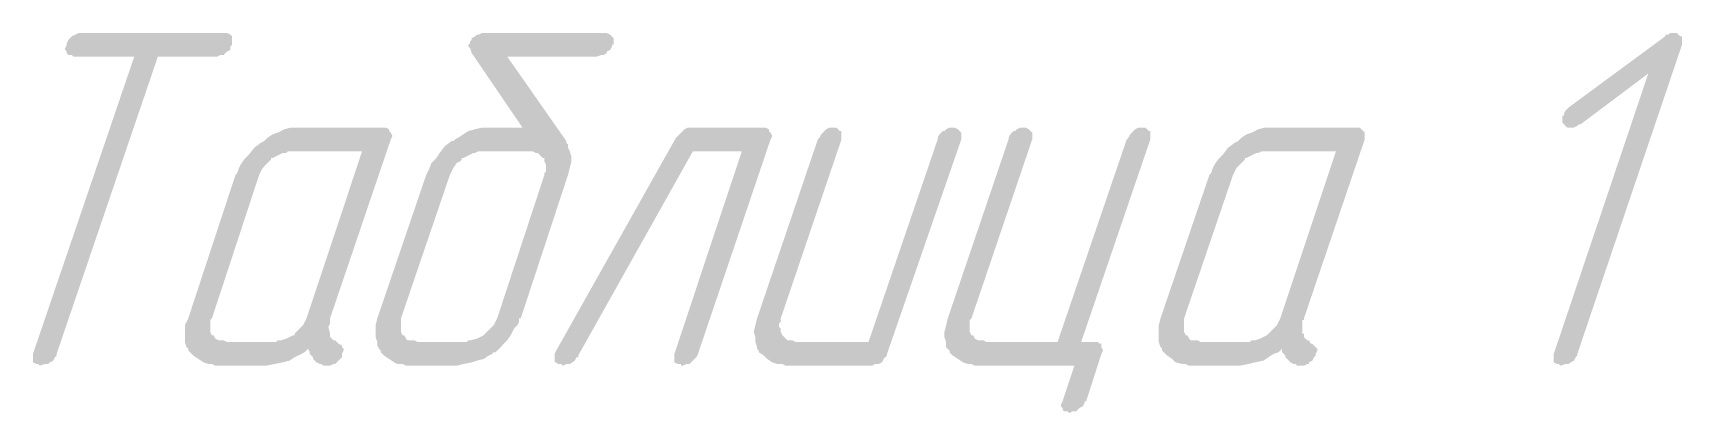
# Model space of a CAD drawing. Extents: x 260 to 1101, y 70 to 664.
# Drawn here: x 327.43 to 352.24, y 309.79 to 315.5 of the extents above; entities that cross this region are included whole.
import ezdxf

# ---------------------------------------------------------------- set-up
doc = ezdxf.new("R2010")
doc.units = 0
doc.header["$MEASUREMENT"] = 0
doc.layers.add('PDF _Сплошная заливка', color=7, linetype='CONTINUOUS')

msp = doc.modelspace()

# ---------------------------------------------------------------- hatches: boundary and pattern name
at = {"layer": 'PDF _Сплошная заливка', "transparency": 33554559}
for points in [[(330.353, 315.5), (330.404, 315.475), (330.429, 315.45), (330.429, 315.45), (330.429, 315.424), (330.429, 315.373), (330.429, 315.323), (330.429, 315.323), (330.404, 315.297), (330.404, 315.246), (330.353, 315.221), (330.328, 315.196), (330.303, 315.17), (330.252, 315.17), (330.201, 315.145), (329.312, 315.145), (327.789, 310.674), (327.789, 310.649), (327.763, 310.624), (327.738, 310.573), (327.687, 310.547), (327.662, 310.522), (327.636, 310.522), (327.611, 310.522), (327.535, 310.497), (327.535, 310.497), (327.51, 310.522), (327.484, 310.522), (327.433, 310.547), (327.433, 310.547), (327.433, 310.573), (327.433, 310.624), (327.433, 310.674), (328.957, 315.145), (328.043, 315.145), (328.017, 315.17), (327.967, 315.17), (327.941, 315.196), (327.941, 315.221), (327.916, 315.246), (327.916, 315.272), (327.941, 315.323), (327.941, 315.348), (327.941, 315.348), (327.967, 315.399), (328.017, 315.45), (328.017, 315.45), (328.068, 315.475), (328.119, 315.5), (328.17, 315.5), (330.328, 315.5)], [(352.164, 315.5), (352.19, 315.475), (352.215, 315.45), (352.24, 315.45), (352.24, 315.424), (352.24, 315.373), (352.24, 315.323), (350.666, 310.674), (350.666, 310.649), (350.641, 310.624), (350.615, 310.573), (350.565, 310.547), (350.539, 310.522), (350.514, 310.522), (350.488, 310.522), (350.412, 310.497), (350.412, 310.497), (350.387, 310.522), (350.362, 310.522), (350.311, 310.547), (350.311, 310.547), (350.311, 310.573), (350.311, 310.624), (350.311, 310.674), (351.733, 314.891), (350.717, 314.129), (350.692, 314.129), (350.666, 314.103), (350.615, 314.078), (350.565, 314.078), (350.565, 314.078), (350.514, 314.078), (350.488, 314.103), (350.463, 314.129), (350.463, 314.129), (350.438, 314.154), (350.438, 314.205), (350.438, 314.256), (350.463, 314.256), (350.463, 314.281), (350.488, 314.332), (350.539, 314.383), (351.987, 315.45), (351.987, 315.475), (352.037, 315.475), (352.063, 315.5), (352.114, 315.5), (352.139, 315.5)], [(338.453, 314.078), (338.504, 314.053), (338.504, 314.027), (338.529, 314.002), (338.555, 313.951), (338.529, 313.9), (337.437, 310.674), (337.437, 310.674), (337.412, 310.624), (337.387, 310.598), (337.336, 310.547), (337.336, 310.547), (337.31, 310.522), (337.26, 310.522), (337.209, 310.497), (337.184, 310.497), (337.184, 310.522), (337.133, 310.522), (337.082, 310.547), (337.082, 310.547), (337.082, 310.573), (337.082, 310.624), (337.082, 310.674), (338.098, 313.722), (337.361, 313.722), (335.635, 310.649), (335.635, 310.624), (335.609, 310.624), (335.584, 310.573), (335.508, 310.522), (335.457, 310.522), (335.406, 310.497), (335.406, 310.497), (335.381, 310.522), (335.33, 310.522), (335.305, 310.547), (335.279, 310.547), (335.279, 310.573), (335.279, 310.624), (335.279, 310.674), (335.305, 310.725), (337.107, 313.926), (337.133, 313.951), (337.133, 313.951), (337.184, 314.002), (337.234, 314.053), (337.285, 314.078), (337.336, 314.078), (338.428, 314.078)], [(341.297, 314.078), (341.348, 314.053), (341.373, 314.027), (341.373, 314.027), (341.398, 314.002), (341.398, 313.951), (341.398, 313.9), (340.281, 310.674), (340.281, 310.674), (340.281, 310.649), (340.256, 310.624), (340.23, 310.598), (340.205, 310.547), (340.154, 310.522), (340.104, 310.522), (340.053, 310.497), (338.758, 310.497), (338.707, 310.522), (338.631, 310.522), (338.555, 310.547), (338.479, 310.598), (338.428, 310.649), (338.351, 310.7), (338.351, 310.725), (338.326, 310.751), (338.326, 310.776), (338.301, 310.852), (338.301, 310.928), (338.275, 311.005), (338.301, 311.106), (338.326, 311.208), (339.24, 313.9), (339.24, 313.9), (339.266, 313.926), (339.291, 313.976), (339.342, 314.027), (339.342, 314.027), (339.367, 314.053), (339.418, 314.078), (339.469, 314.078), (339.494, 314.078), (339.52, 314.078), (339.545, 314.053), (339.57, 314.027), (339.596, 314.027), (339.596, 314.002), (339.596, 313.951), (339.596, 313.9), (338.682, 311.208), (338.682, 311.208), (338.682, 311.182), (338.682, 311.157), (338.656, 311.132), (338.656, 311.081), (338.682, 311.055), (338.682, 311.005), (338.707, 310.954), (338.707, 310.954), (338.707, 310.954), (338.758, 310.903), (338.783, 310.878), (338.809, 310.878), (338.859, 310.878), (338.91, 310.852), (340.002, 310.852), (341.043, 313.9), (341.043, 313.9), (341.043, 313.926), (341.068, 313.976), (341.119, 314.027), (341.145, 314.027), (341.17, 314.053), (341.221, 314.078), (341.272, 314.078), (341.272, 314.078)], [(344.166, 314.078), (344.191, 314.053), (344.217, 314.027), (344.242, 314.027), (344.242, 314.002), (344.242, 313.951), (344.242, 313.9), (343.201, 310.852), (343.43, 310.852), (343.455, 310.852), (343.481, 310.827), (343.506, 310.827), (343.506, 310.776), (343.531, 310.725), (343.506, 310.674), (343.277, 309.963), (343.252, 309.963), (343.252, 309.938), (343.227, 309.887), (343.176, 309.862), (343.15, 309.836), (343.125, 309.811), (343.074, 309.811), (343.023, 309.785), (343.023, 309.785), (342.998, 309.811), (342.947, 309.811), (342.922, 309.836), (342.922, 309.862), (342.897, 309.887), (342.897, 309.912), (342.922, 309.963), (343.1, 310.497), (341.602, 310.497), (341.551, 310.522), (341.5, 310.522), (341.424, 310.547), (341.348, 310.598), (341.272, 310.649), (341.221, 310.7), (341.221, 310.725), (341.195, 310.751), (341.17, 310.776), (341.17, 310.852), (341.145, 310.928), (341.145, 311.005), (341.17, 311.106), (341.195, 311.208), (342.109, 313.9), (342.109, 313.9), (342.109, 313.926), (342.135, 313.976), (342.186, 314.027), (342.211, 314.027), (342.236, 314.053), (342.287, 314.078), (342.338, 314.078), (342.338, 314.078), (342.363, 314.078), (342.414, 314.053), (342.439, 314.027), (342.439, 314.027), (342.465, 314.002), (342.465, 313.951), (342.465, 313.9), (341.551, 311.208), (341.551, 311.208), (341.525, 311.182), (341.525, 311.157), (341.525, 311.132), (341.525, 311.081), (341.525, 311.055), (341.525, 311.005), (341.551, 310.954), (341.576, 310.954), (341.576, 310.954), (341.602, 310.903), (341.652, 310.878), (341.678, 310.878), (341.729, 310.878), (341.779, 310.852), (342.846, 310.852), (343.887, 313.9), (343.887, 313.9), (343.912, 313.926), (343.938, 313.976), (343.988, 314.027), (343.988, 314.027), (344.014, 314.053), (344.065, 314.078), (344.115, 314.078), (344.141, 314.078)]]:
    msp.add_hatch(color=256, dxfattribs=at).paths.add_polyline_path(points)
h = msp.add_hatch(color=256, dxfattribs=at)
h.paths.add_polyline_path([(334.898, 313.722), (334.162, 313.722), (334.137, 313.722), (334.086, 313.697), (334.06, 313.697), (334.01, 313.672), (333.959, 313.646), (333.908, 313.621), (333.883, 313.621), (333.883, 313.595), (333.857, 313.57), (333.807, 313.545), (333.756, 313.468), (333.73, 313.418), (333.705, 313.367), (332.969, 311.208), (332.969, 311.208), (332.969, 311.182), (332.969, 311.157), (332.969, 311.132), (332.969, 311.081), (332.969, 311.055), (332.969, 311.005), (332.994, 310.954), (332.994, 310.954), (333.019, 310.954), (333.045, 310.903), (333.07, 310.878), (333.121, 310.878), (333.172, 310.878), (333.223, 310.852), (333.959, 310.852), (333.984, 310.878), (334.01, 310.878), (334.111, 310.903), (334.162, 310.928), (334.213, 310.954), (334.213, 310.954), (334.238, 310.979), (334.264, 311.005), (334.289, 311.03), (334.365, 311.106), (334.391, 311.157), (334.416, 311.208), (335.127, 313.367), (335.127, 313.367), (335.127, 313.392), (335.152, 313.418), (335.152, 313.443), (335.152, 313.494), (335.152, 313.519), (335.127, 313.57), (335.127, 313.621), (335.127, 313.621), (335.101, 313.621), (335.051, 313.672), (335.025, 313.697), (335, 313.697), (334.949, 313.722)], flags=0)
h.paths.add_polyline_path([(336.066, 315.5), (336.117, 315.475), (336.142, 315.45), (336.142, 315.45), (336.168, 315.424), (336.168, 315.373), (336.168, 315.323), (336.142, 315.323), (336.142, 315.297), (336.117, 315.246), (336.066, 315.221), (336.066, 315.196), (336.016, 315.17), (335.99, 315.17), (335.914, 315.145), (334.568, 315.145), (335.457, 313.875), (335.457, 313.875), (335.457, 313.849), (335.457, 313.849), (335.482, 313.824), (335.482, 313.773), (335.508, 313.722), (335.533, 313.646), (335.533, 313.57), (335.508, 313.468), (335.482, 313.367), (334.771, 311.208), (334.746, 311.208), (334.746, 311.157), (334.721, 311.106), (334.67, 311.055), (334.619, 310.954), (334.568, 310.878), (334.492, 310.801), (334.391, 310.7), (334.365, 310.7), (334.34, 310.674), (334.289, 310.649), (334.213, 310.598), (334.111, 310.573), (334.035, 310.547), (333.908, 310.522), (333.807, 310.497), (333.045, 310.497), (332.994, 310.522), (332.918, 310.522), (332.867, 310.547), (332.791, 310.598), (332.715, 310.649), (332.664, 310.7), (332.664, 310.725), (332.639, 310.751), (332.613, 310.801), (332.613, 310.852), (332.588, 310.928), (332.588, 311.005), (332.588, 311.106), (332.613, 311.208), (333.349, 313.367), (333.349, 313.367), (333.375, 313.418), (333.4, 313.468), (333.426, 313.545), (333.502, 313.621), (333.553, 313.697), (333.629, 313.799), (333.73, 313.875), (333.756, 313.875), (333.781, 313.9), (333.832, 313.926), (333.908, 313.976), (333.984, 314.027), (334.086, 314.053), (334.187, 314.078), (334.314, 314.078), (334.797, 314.078), (334.035, 315.196), (334.01, 315.272), (334.01, 315.272), (333.984, 315.297), (333.984, 315.323), (334.01, 315.348), (334.01, 315.373), (334.035, 315.399), (334.035, 315.424), (334.086, 315.45), (334.111, 315.475), (334.137, 315.475), (334.187, 315.5), (334.264, 315.5)], flags=0)
h = msp.add_hatch(color=256, dxfattribs=at)
h.paths.add_polyline_path([(332.385, 313.722), (331.293, 313.722), (331.267, 313.722), (331.242, 313.697), (331.191, 313.697), (331.14, 313.672), (331.09, 313.646), (331.039, 313.621), (331.014, 313.621), (331.014, 313.595), (330.988, 313.57), (330.963, 313.545), (330.887, 313.468), (330.861, 313.418), (330.836, 313.367), (330.125, 311.208), (330.125, 311.208), (330.099, 311.182), (330.099, 311.157), (330.099, 311.132), (330.099, 311.081), (330.099, 311.055), (330.099, 311.005), (330.125, 310.954), (330.125, 310.954), (330.15, 310.954), (330.176, 310.903), (330.226, 310.878), (330.252, 310.878), (330.303, 310.878), (330.353, 310.852), (331.09, 310.852), (331.115, 310.878), (331.166, 310.878), (331.242, 310.903), (331.293, 310.928), (331.344, 310.954), (331.369, 310.954), (331.369, 310.979), (331.394, 311.005), (331.42, 311.03), (331.496, 311.106), (331.521, 311.157), (331.547, 311.208)], flags=0)
h.paths.add_polyline_path([(332.74, 314.078), (332.791, 314.053), (332.791, 314.027), (332.816, 314.002), (332.842, 313.951), (332.816, 313.9), (331.902, 311.208), (331.902, 311.208), (331.902, 311.182), (331.902, 311.182), (331.902, 311.132), (331.877, 311.081), (331.902, 310.979), (331.902, 310.979), (331.902, 310.979), (331.902, 310.928), (331.953, 310.878), (331.978, 310.878), (332.029, 310.827), (332.029, 310.827), (332.029, 310.827), (332.08, 310.801), (332.08, 310.776), (332.105, 310.751), (332.105, 310.725), (332.08, 310.674), (332.08, 310.649), (332.08, 310.624), (332.029, 310.573), (332.004, 310.547), (331.978, 310.522), (331.953, 310.522), (331.902, 310.497), (331.851, 310.497), (331.801, 310.497), (331.775, 310.522), (331.75, 310.522), (331.699, 310.547), (331.648, 310.598), (331.648, 310.598), (331.648, 310.624), (331.623, 310.649), (331.598, 310.674), (331.598, 310.7), (331.572, 310.751), (331.547, 310.725), (331.521, 310.7), (331.471, 310.674), (331.369, 310.624), (331.293, 310.573), (331.191, 310.547), (331.064, 310.522), (330.937, 310.497), (330.176, 310.497), (330.125, 310.522), (330.074, 310.522), (329.998, 310.547), (329.922, 310.598), (329.845, 310.649), (329.795, 310.7), (329.769, 310.725), (329.769, 310.751), (329.744, 310.776), (329.719, 310.852), (329.719, 310.928), (329.719, 311.005), (329.719, 311.106), (329.769, 311.208), (330.48, 313.367), (330.48, 313.367), (330.506, 313.392), (330.531, 313.468), (330.556, 313.519), (330.607, 313.595), (330.683, 313.672), (330.76, 313.773), (330.861, 313.849), (330.861, 313.849), (330.912, 313.875), (330.963, 313.926), (331.039, 313.976), (331.115, 314.002), (331.217, 314.053), (331.318, 314.078), (331.445, 314.078), (332.715, 314.078)], flags=0)
h = msp.add_hatch(color=256, dxfattribs=at)
h.paths.add_polyline_path([(347.035, 313.722), (345.943, 313.722), (345.918, 313.722), (345.867, 313.697), (345.842, 313.697), (345.791, 313.672), (345.74, 313.646), (345.69, 313.621), (345.664, 313.621), (345.664, 313.595), (345.639, 313.57), (345.613, 313.545), (345.537, 313.468), (345.512, 313.418), (345.486, 313.367), (344.75, 311.208), (344.75, 311.208), (344.75, 311.182), (344.75, 311.157), (344.75, 311.132), (344.75, 311.081), (344.75, 311.055), (344.75, 311.005), (344.776, 310.954), (344.776, 310.954), (344.801, 310.954), (344.826, 310.903), (344.852, 310.878), (344.902, 310.878), (344.953, 310.878), (345.004, 310.852), (345.74, 310.852), (345.766, 310.878), (345.817, 310.878), (345.893, 310.903), (345.943, 310.928), (345.994, 310.954), (345.994, 310.954), (346.02, 310.979), (346.045, 311.005), (346.07, 311.03), (346.147, 311.106), (346.172, 311.157), (346.197, 311.208)], flags=0)
h.paths.add_polyline_path([(347.391, 314.078), (347.416, 314.053), (347.442, 314.027), (347.467, 314.002), (347.467, 313.951), (347.467, 313.9), (346.553, 311.208), (346.553, 311.208), (346.553, 311.182), (346.527, 311.182), (346.527, 311.132), (346.527, 311.081), (346.527, 310.979), (346.527, 310.979), (346.553, 310.979), (346.553, 310.928), (346.604, 310.878), (346.629, 310.878), (346.654, 310.827), (346.68, 310.827), (346.68, 310.827), (346.705, 310.801), (346.731, 310.776), (346.756, 310.751), (346.756, 310.725), (346.731, 310.674), (346.731, 310.649), (346.705, 310.624), (346.68, 310.573), (346.629, 310.547), (346.629, 310.522), (346.604, 310.522), (346.553, 310.497), (346.502, 310.497), (346.451, 310.497), (346.426, 310.522), (346.401, 310.522), (346.35, 310.547), (346.299, 310.598), (346.299, 310.598), (346.274, 310.624), (346.274, 310.649), (346.248, 310.674), (346.223, 310.7), (346.223, 310.751), (346.197, 310.725), (346.172, 310.7), (346.096, 310.674), (346.02, 310.624), (345.943, 310.573), (345.817, 310.547), (345.715, 310.522), (345.588, 310.497), (344.826, 310.497), (344.776, 310.522), (344.725, 310.522), (344.623, 310.547), (344.572, 310.598), (344.496, 310.649), (344.445, 310.7), (344.42, 310.725), (344.42, 310.751), (344.395, 310.776), (344.369, 310.852), (344.369, 310.928), (344.369, 311.005), (344.369, 311.106), (344.395, 311.208), (345.131, 313.367), (345.131, 313.367), (345.156, 313.392), (345.182, 313.468), (345.207, 313.519), (345.258, 313.595), (345.334, 313.672), (345.41, 313.773), (345.512, 313.849), (345.512, 313.849), (345.563, 313.875), (345.613, 313.926), (345.69, 313.976), (345.766, 314.002), (345.867, 314.053), (345.969, 314.078), (346.096, 314.078), (347.365, 314.078)], flags=0)

doc.saveas('drawing.dxf')
